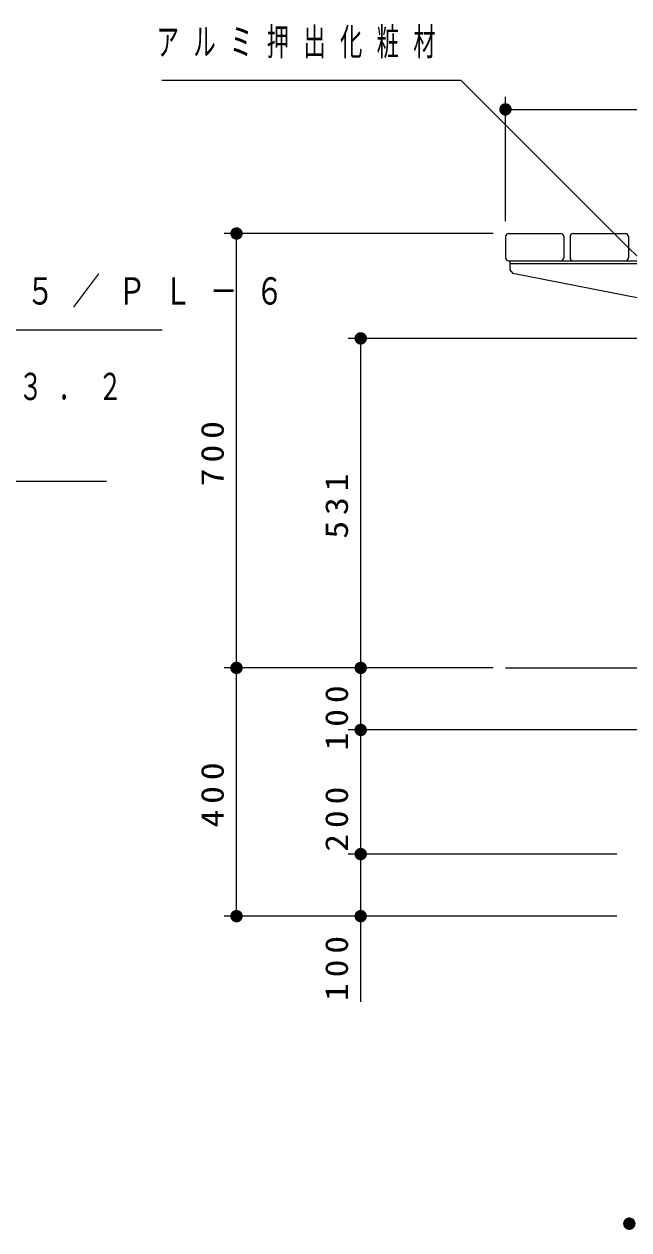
# Model space of a CAD drawing. Units: millimetres on the paper, scale 1:20. Extents: x -365 to 10, y -38 to 257.
# Drawn here: x -133.5 to -84.8, y 49.2 to 146.4 of the extents above; entities that cross this region are included whole.
import ezdxf

# ---------------------------------------------------------------- set-up
doc = ezdxf.new("R2010")
doc.units = ezdxf.units.MM
doc.layers.add('LY_1', color=7, linetype='Continuous', lineweight=25)
doc.styles.add('ＭＳ ゴシック', font='')
doc.styles.get('ＭＳ ゴシック').set_extended_font_data('MS Gothic')

# ---------------------------------------------------------------- blocks, each defined once
blk = doc.blocks.new('filled_dot')
at = {"color": 0, "linetype": 'Continuous', "lineweight": -2, "const_width": 1.25}
blk.add_lwpolyline([(-0.625, 0, 1), (0.625, 0, 1)], format="xyb", close=True, dxfattribs=at)

msp = doc.modelspace()

# ---------------------------------------------------------------- linework, layer by layer
at = {"layer": 'LY_1', "lineweight": 13}
for p, q in [((-94.725, 130.521), (-94.725, 140.521)), ((-94.725, 139.521), (-38.025, 139.521)), ((-95.725, 129.521), (-117.375, 129.521)), ((-116.375, 94.521), (-116.375, 129.521)), ((-71.625, 121.071), (-107.375, 121.071)), ((-106.375, 94.521), (-106.375, 121.071)), ((-95.725, 94.521), (-117.375, 94.521)), ((-116.375, 74.521), (-116.375, 94.521)), ((-95.725, 94.521), (-107.375, 94.521)), ((-95.725, 94.521), (-107.375, 94.521)), ((-106.375, 89.521), (-106.375, 94.521)), ((-83.25, 89.521), (-107.375, 89.521)), ((-106.375, 79.521), (-106.375, 89.521)), ((-85.75, 79.521), (-107.375, 79.521)), ((-85.75, 79.521), (-107.375, 79.521)), ((-106.375, 67.626), (-106.375, 79.521)), ((-85.75, 74.521), (-117.375, 74.521))]:
    msp.add_line(p, q, dxfattribs=at)
at = {"layer": 'LY_1'}
for p, q in [((-94.725, 129.271), (-94.725, 127.571)), ((-94.475, 129.521), (-90.275, 129.521)), ((-90.025, 129.271), (-90.025, 127.571)), ((-89.525, 129.271), (-89.525, 127.571)), ((-89.275, 129.521), (-85.075, 129.521)), ((-84.825, 129.271), (-84.825, 127.571)), ((-94.475, 127.321), (-90.275, 127.321)), ((-89.275, 127.321), (-85.075, 127.321)), ((-94.725, 94.521), (-70.625, 94.521))]:
    msp.add_line(p, q, dxfattribs=at)
at = {"layer": 'LY_1', "color": 3}
for p, q in [((-94.375, 127.321), (-38.375, 127.321)), ((-94.375, 127.321), (-94.375, 126.596)), ((-94.375, 127.096), (-38.375, 127.096)), ((-94.375, 126.596), (-94.129, 126.298)), ((-70.025, 121.595), (-94.129, 126.298))]:
    msp.add_line(p, q, dxfattribs=at)
at = {"layer": 'LY_1', "lineweight": 13}
for points in [[(-70.625, 114.183), (-98.292, 141.851), (-122.382, 141.851)], [(-184.018, 111.162), (-173.411, 121.769), (-122.365, 121.769)], [(-184.332, 99.386), (-174.14, 109.578), (-126.838, 109.578)]]:
    msp.add_lwpolyline(points, dxfattribs=at)
at = {"layer": 'LY_1'}
for centre, start, end in [((-94.475, 129.271), 90, 180), ((-90.275, 129.271), 0, 90), ((-89.275, 129.271), 90, 180), ((-85.075, 129.271), 0, 90), ((-94.475, 127.571), 179.99999, 270), ((-90.275, 127.571), 270, 0), ((-89.275, 127.571), 179.99999, 270), ((-85.075, 127.571), 270, 0)]:
    msp.add_arc(centre, 0.25, start, end, dxfattribs=at)

# ---------------------------------------------------------------- block references
at = {"layer": 'LY_1', "lineweight": 13, "xscale": 0.4, "yscale": 0.4}
for p in [(-94.725, 139.521), (-84.75, 49.744)]:
    msp.add_blockref('filled_dot', p, dxfattribs=at)
for p, rotation in [((-116.375, 129.521), 270), ((-106.375, 121.071), 270), ((-116.375, 94.521), 270), ((-116.375, 94.521), 90), ((-106.375, 94.521), 270), ((-106.375, 94.521), 90), ((-106.375, 89.521), 90), ((-106.375, 89.521), 270), ((-106.375, 79.521), 90), ((-106.375, 79.521), 270), ((-116.375, 74.521), 90), ((-106.375, 74.521), 90)]:
    msp.add_blockref('filled_dot', p, dxfattribs=dict(at, rotation=rotation))

# ---------------------------------------------------------------- texts
at = {"layer": 'LY_1', "char_height": 2.199, "attachment_point": 4, "style": 'ＭＳ ゴシック'}
for s, insert in [('\\T1.64;\\W0.6;アルミ押出化粧材', (-122.799, 144.851)), ('\\T1.64;\\W0.75;座フレーム：ＰＬ－４．５／ＰＬ－６', (-173.875, 124.769)), ('\\T1.64;\\W0.65;脚：□－１００Ｘ１００Ｘ３．２', (-172.29, 117.078))]:
    msp.add_mtext(s, dxfattribs=dict(at, insert=insert))
at = {"layer": 'LY_1', "char_height": 1.833, "attachment_point": 8, "rotation": 90, "style": 'ＭＳ ゴシック'}
for s, insert in [('\\T1.33;\\W1.15;700', (-117.375, 112.021)), ('\\T1.33;\\W1.15;531', (-107.375, 107.796)), ('\\T1.33;\\W1.15;100', (-107.375, 90.729)), ('\\T1.33;\\W1.15;400', (-117.375, 84.521)), ('\\T1.33;\\W1.15;200', (-107.375, 82.57)), ('\\T1.33;\\W1.15;100', (-107.375, 70.542))]:
    msp.add_mtext(s, dxfattribs=dict(at, insert=insert))

doc.saveas('drawing.dxf')
